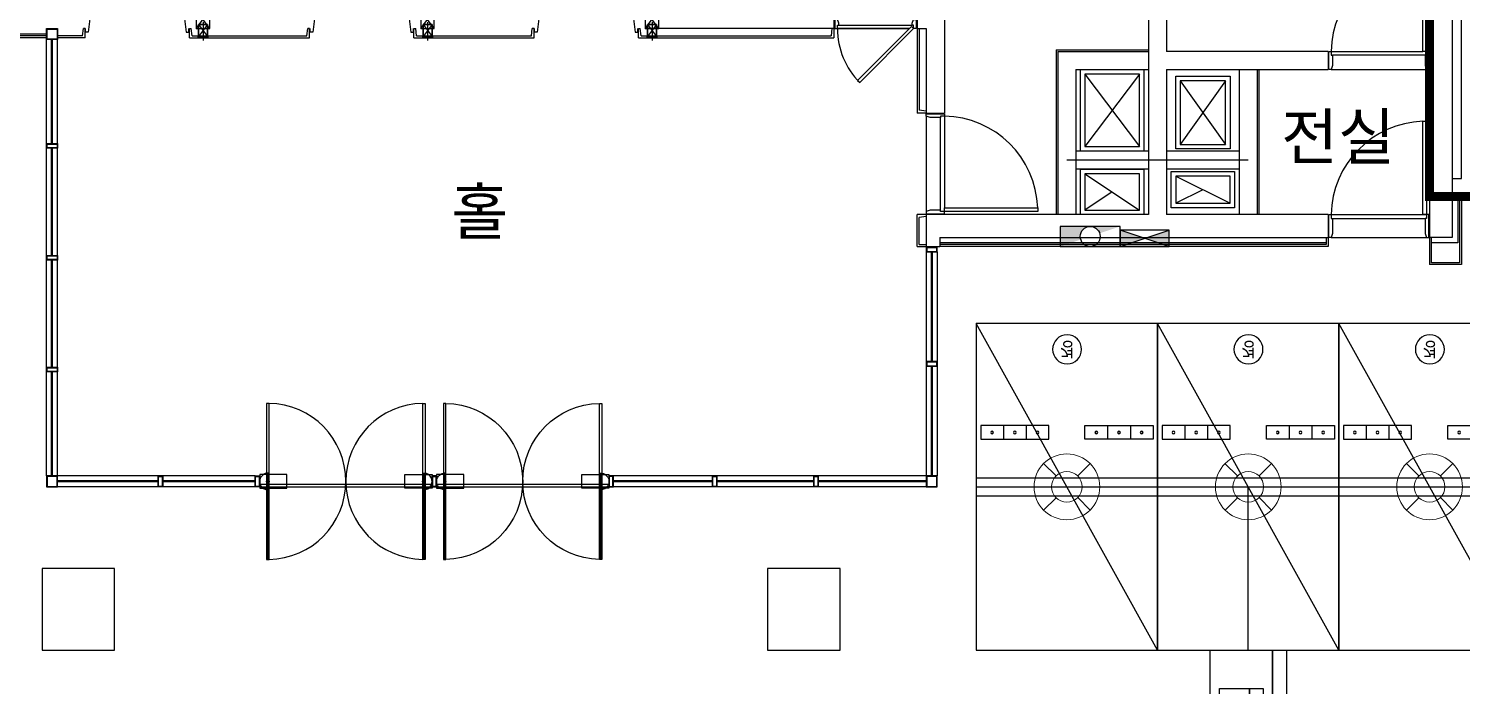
# Model space of a CAD drawing. Header units: millimetres. Extents: x -105683 to 94728, y -31127 to 151123.
# Drawn here: x 52327 to 68125, y -12793 to -5555 of the extents above; entities that cross this region are included whole.
import ezdxf
from ezdxf.enums import TextEntityAlignment as Align

# ---------------------------------------------------------------- set-up
doc = ezdxf.new("R2010")
doc.units = ezdxf.units.MM
doc.linetypes.add('AUDIT_D_080121100638-0', pattern=[0])
for name, color, linetype in [('DR SYM', 6, 'Continuous'), ('e-plan', 9, 'Continuous'), ('레이스웨이', 3, 'Continuous'), ('만공차등', 6, 'Continuous'), ('유도배선', 6, 'Continuous')]:
    doc.layers.add(name, color=color, linetype=linetype)
doc.layers.add('초음파센서', color=1, linetype='AUDIT_D_080121100638-0', lineweight=13)
doc.styles.add('USUN', font='malgun_0.ttf')
doc.styles.add('xr_plan$0$신화문자', font='malgun_0.ttf', dxfattribs={"width": 0.9})

# ---------------------------------------------------------------- blocks, each defined once
blk = doc.blocks.new('xr_plan$0$경형직각주차')
at = {"layer": 'e-plan', "linetype": 'Continuous'}
blk.add_line((2000, 3600), (0, 0), dxfattribs=at)
at = {"layer": 'e-plan'}
for p, q in [((0, 0), (0, 3600)), ((0, 3600), (2000, 3600)), ((2000, 3600), (2000, 0)), ((300.0000000102318, 1125.000000008026), (300.0000000102318, 1275.0000000113)), ((550.0000000156887, 1125.000000008026), (550.0000000156887, 1275.0000000113)), ((1450.000000041882, 1125.000000008026), (1450.000000041882, 1275.0000000113)), ((1700.000000047339, 1125.000000008026), (1700.000000047339, 1275.0000000113)), ((2000, 0), (0, 0))]:
    blk.add_line(p, q, dxfattribs=at)
for points in [[(800.0000000211458, 1275.0000000113), (800.0000000211458, 1125.000000008026), (50.00000000477485, 1125.000000008026), (50.00000000477485, 1275.0000000113)], [(1950.000000052796, 1125.000000008026), (1950.000000052796, 1275.0000000113), (1200.000000036425, 1275.0000000113), (1200.000000036425, 1125.000000008026)]]:
    blk.add_lwpolyline(points, close=True, dxfattribs=at)
for centre, radius in [((175.0000000075033, 1200.000000009663), 15.00000000032741), ((425.0000000129602, 1200.000000009663), 15.00000000032741), ((675.0000000184173, 1200.000000009663), 15.00000000032741), ((1325.000000039153, 1200.000000009663), 15.00000000032741), ((1575.00000004461, 1200.000000009663), 15.00000000032741), ((1825.000000050067, 1200.000000009663), 15.00000000032741), ((1002.743302494912, 284.6067593291877), 160)]:
    blk.add_circle(centre, radius, dxfattribs=at)
at = {"layer": 'e-plan', "style": 'xr_plan$0$신화문자', "width": 0.8}
blk.add_text('경', height=160, dxfattribs=at).set_placement((1002.743302494912, 284.6067593291877), align=Align.MIDDLE_CENTER)
blk = doc.blocks.new('xr_plan$0$점자블럭 없는타입')
at = {"layer": 'e-plan'}
for p, q in [((104798.8721704508, -634194.2971708117), (104820.0853738885, -634215.5103742447)), ((104798.8721704536, -634215.5103742474), (104820.0853738866, -634194.2971708098)), ((106540.8884744558, -634194.2971708117), (106519.6752710181, -634215.5103742447)), ((106540.8884744539, -634215.5103742474), (106519.6752710209, -634194.2971708098))]:
    blk.add_line(p, q, dxfattribs=at)
at = {"layer": 'e-plan', "ltscale": 0.05}
for points in [[(104822.9154930559, -634296.4018948836), (104822.9446861163, -633344.6076383253), (104796.0240973808, -633344.6076383281), (104796.028424246, -634296.4018962126)], [(106516.8451518507, -634296.4018948836), (106516.8111450195, -633344.6073880664), (106543.7317337549, -633344.6073880692), (106543.7322206606, -634296.4018962126)]]:
    blk.add_lwpolyline(points, close=True, dxfattribs=at)
at = {"layer": 'e-plan'}
for points in [[(104719.8803087461, -634129.9037263732), (104719.880308761, -634279.9037263732), (105019.880308761, -634279.9037263425), (105019.8803087461, -634129.9037263425), (104719.8803087461, -634129.9037263732)], [(106619.8803087535, -634129.9037262801), (106619.8803087535, -634279.9037262801), (106319.8803087535, -634279.903726281), (106319.8803087535, -634129.903726281), (106619.8803087535, -634129.9037262801)], [(104719.8803087535, -634264.9037263732), (104669.8803087535, -634264.9037263732), (104669.8803087535, -634144.9037263732), (104719.8803087535, -634144.9037263732), (104719.8803087535, -634264.9037263732)], [(106669.8803087535, -634264.9037263658), (106619.8803087535, -634264.9037263658), (106619.8803087535, -634144.9037263658), (106669.8803087535, -634144.9037263658), (106669.8803087535, -634264.9037263658)]]:
    blk.add_lwpolyline(points, dxfattribs=at)
for points in [[(104822.9956312391, -634115.2799528822), (104795.995584795, -634115.279952885), (104795.9994451492, -635065.1990469792), (104822.9994915933, -635065.1990469764)], [(104815.4956312391, -634115.2799528831), (104803.495584795, -634115.2799528841), (104803.4993920778, -635065.1990469783), (104815.499438521, -635065.1990469773)], [(106516.7650136684, -634115.2799528822), (106543.7650601125, -634115.279952885), (106543.7614104271, -635065.1990502902), (106516.761363983, -635065.1990502874)], [(106524.2650136684, -634115.2799528831), (106536.2650601116, -634115.2799528841), (106536.2614634995, -635065.1990502892), (106524.2614170554, -635065.1990502883)], [(104714.8803087535, -634259.9037263732), (104674.8803087535, -634259.9037263732), (104674.8803087535, -634149.9037263732), (104714.8803087535, -634149.9037263732)], [(106664.8803087535, -634259.9037263658), (106624.8803087535, -634259.9037263658), (106624.8803087535, -634149.9037263658), (106664.8803087535, -634149.9037263658)]]:
    blk.add_lwpolyline(points, close=True, dxfattribs=at)
for centre in [(104809.4787721696, -634204.9037725286), (106530.281872737, -634204.9037725286)]:
    blk.add_circle(centre, 15, dxfattribs=at)
at = {"layer": 'e-plan', "ltscale": 0.05}
for centre, start, end in [((104809.4787998113, -634204.9037724485), 270.9004057388485, 89.10324431223599), ((106530.2818450962, -634204.9037724485), 90.89707628565837, 269.0996082917799)]:
    blk.add_arc(centre, 860.4015158524852, start, end, dxfattribs=at)
at = {"layer": 'e-plan', "ltscale": 0.1}
for centre, start, end in [((104811.7992934321, -634205.8412782637), 99.87451256389451, 260.1211767146736), ((106527.9613514754, -634205.8412782637), 279.8788232853264, 80.12548743610549)]:
    blk.add_arc(centre, 91.92358695254272, start, end, dxfattribs=at)
blk = doc.blocks.new('xr_plan$0$Dor_900_45')
at = {"layer": 'e-plan'}
for p, q in [((854.9999999999997, 10.00000000000085), (45.00000000000028, 10.00000000000085)), ((75.72970377066866, 50.0000000000024), (870.0000000000007, 50.00000000004405)), ((29.99999999999971, -50), (870.0000000000003, -50))]:
    blk.add_line(p, q, dxfattribs=at)
for points in [[(29.99999999999971, 50), (52.86485188533304, 27.13514811466666), (646.8345480820302, 621.1048443113667), (623.9696961966982, 643.9696961966988), (29.99999999999971, 50)], [(0, 50), (29.99999999999971, 50), (29.99999999999971, 10.00000000000085), (45.00000000000028, 10.00000000000085), (45.00000000000028, -9.999999999999432), (29.99999999999971, -50), (0, -50), (0, 50)], [(900, 50), (870.0000000000003, 50), (870.0000000000003, 10.00000000000085), (854.9999999999997, 10.00000000000085), (854.9999999999997, -9.999999999999432), (870.0000000000003, -50), (900, -50), (900, 50)]]:
    blk.add_lwpolyline(points, dxfattribs=at)
blk.add_arc((30.00000000011624, 50.00000000004405), 839.9999999998845, 0, 44.99999999971182, dxfattribs=at)
blk = doc.blocks.new('xr_plan$0$ELEV-20P-SS')
at = {"layer": 'e-plan'}
for p, q in [((0, 910.0729887182824), (0, 1498.825328909792)), ((0, 1450.863825527485), (0, -1050)), ((-687.7525161947124, 1030), (-687.7525161947124, 1130)), ((-687.7525161947124, 1130), (-667.7525161947124, 1130)), ((-667.7525161947124, 1130), (-667.7525161947124, 1090)), ((600, 1190), (-599.5050323894247, 970)), ((-599.5050323894247, 1190), (600, 970)), ((-599.5050323894247, 1190), (-599.5050323894247, 970)), ((-100, 1190), (-599.5050323894247, 1190)), ((-100, 1190), (-100, 1215)), ((-100, 1215), (100, 1215)), ((100, 1215), (100, 1190)), ((600, 1190), (100, 1190)), ((600, 970), (600, 1190)), ((688.2474838052876, 1130), (668.2474838052876, 1130)), ((668.2474838052876, 1130), (668.2474838052876, 1090)), ((688.2474838052876, 1030), (688.2474838052876, 1130)), ((-858.0666077909991, 1080), (862.0985235199332, 1080)), ((-667.7525161947124, 1030), (-687.7525161947124, 1030)), ((-667.7525161947124, 1090), (-599.7525161947124, 1090)), ((-667.7525161947124, 1070), (-667.7525161947124, 1030)), ((-599.7525161947124, 1070), (-667.7525161947124, 1070)), ((-599.7525161947124, 1090), (-599.7525161947124, 1070)), ((-599.5050323894247, 970), (-100, 970)), ((-100, 970), (-100, 945)), ((100, 945), (100, 970)), ((100, 970), (600, 970)), ((668.2474838052876, 1090), (600.2474838052876, 1090)), ((600.2474838052876, 1090), (600.2474838052876, 1070)), ((600.2474838052876, 1070), (668.2474838052876, 1070)), ((668.2474838052876, 1070), (668.2474838052876, 1030)), ((668.2474838052876, 1030), (688.2474838052876, 1030)), ((-950, -910), (-950, 890)), ((-950, 890), (950, 890)), ((900, 850), (-900, 850)), ((-900, 850), (-900, -850)), ((-900, 850), (900, -850)), ((-900, -850), (900, 850)), ((-100, 945), (100, 945)), ((900, -850), (900, 850)), ((950, 890), (950, -910)), ((876.8299924083985, 346.8405233505182), (953.1700075916015, 346.8405233505182)), ((892.8490769062191, 456.8405233505182), (892.8490769062191, 206.8405233505182)), ((900, 456.8405233505182), (892.8490769062191, 456.8405233505182)), ((892.8490769062191, 456.8405233505182), (892.8490769062191, 243.193657330703)), ((900, 256.8405233505182), (900, 456.8405233505182)), ((930, 256.8405233505182), (900, 436.8405233505182)), ((900, 256.8405233505182), (930, 436.8405233505182)), ((892.8490769062191, 206.8405233505182), (900, 206.8405233505182)), ((900, 256.8405233505182), (900, 206.8405233505182)), ((-1165.130744140595, -105), (1122.12991936598, -105)), ((-1068, -155), (-1068, -55)), ((-1068, -55), (-1047, -55)), ((-1047, -155), (-1068, -155)), ((-1047, -55), (-1047, -95)), ((-1047, -95), (-979, -95)), ((-979, -115), (-1047, -115)), ((-1047, -115), (-1047, -155)), ((-979, -95), (-979, -115)), ((1047, -95), (979, -95)), ((979, -95), (979, -115)), ((979, -115), (1047, -115)), ((1068, -55), (1047, -55)), ((1047, -55), (1047, -95)), ((1047, -115), (1047, -155)), ((1047, -155), (1068, -155)), ((1068, -155), (1068, -55)), ((-950, -910), (-1070, -910)), ((-1070, -980), (-1070, -910)), ((-900, -850), (-500, -850)), ((-590, -842.8490769062191), (-810, -842.8490769062191)), ((-810, -842.8490769062191), (-810, -850)), ((-790, -850), (-810, -850)), ((-790, -850), (-610, -899.9985259999521)), ((-790, -899.9985259999521), (-610, -850)), ((-790, -850), (-590, -850)), ((-700, -826.8299924083985), (-700, -923.1685335915536)), ((-590, -850), (-590, -842.8490769062191)), ((-500, -910), (-530, -910)), ((-515, -915), (515, -915)), ((-515, -915), (-515, -950)), ((-500, -850), (-500, -910)), ((0, -915), (0, -950)), ((500, -850), (500, -910)), ((500, -850), (900, -850)), ((500, -910), (530, -910)), ((515, -915), (515, -950)), ((1070, -910), (950, -910)), ((1070, -910), (1070, -980)), ((1070, -980), (-1070, -980)), ((-1070, -1005), (1070, -1005)), ((-1070, -1060), (-1070, -1005)), ((-570, -1060), (-1070, -1060)), ((-570, -1060), (-500, -1060)), ((-569.9999999999709, -1147.321245982836), (-570, -1060)), ((-500, -1060), (-540, -1385)), ((-515, -950), (515, -950)), ((-515, -1015), (515, -1015)), ((-515, -1015), (-515, -1050)), ((-515, -1050), (515, -1050)), ((0, -1005), (0, -1050)), ((500, -1060), (540, -1385)), ((570, -1060), (500, -1060)), ((515, -1015), (515, -1050)), ((1070, -1060), (570, -1060)), ((570, -1145), (570, -1060)), ((1070, -1005), (1070, -1060)), ((800.0097059998661, -1345), (650, -1145.015275999904)), ((650, -1345), (800.0097059998661, -1145.015275999904)), ((688.0882700472139, -1195.015275999904), (763.4931135438383, -1195.015275999904)), ((-570, -1385), (-570, -1345)), ((-540, -1385), (-570, -1385)), ((540, -1385), (570, -1385)), ((570, -1385), (570, -1345)), ((775.6166690001264, -1299.878533229203), (675.6167170000263, -1430.701432228991)), ((675.6167170000263, -1299.878533229203), (775.6164660025388, -1430.701227914513)), ((725.6166015011258, -1271.719913071924), (725.6166015011258, -1473.978357071959))]:
    blk.add_line(p, q, dxfattribs=at)
for points in [[(-199.233535125386, 1125), (200.7664648797363, 1125), (200.7664648797363, 1035), (-199.233535125386, 1035)], [(930, 256.8405233505182), (930, 436.8405233505182), (900, 436.8405233505182), (900, 256.8405233505182)], [(-221.500412389636, -60), (178.4995876150206, -60), (178.4995876150206, -150), (-221.500412389636, -150)], [(-790, -899.9985259999521), (-610, -899.9985259999521), (-610, -850), (-790, -850)], [(650, -1345), (800.0097059998661, -1345), (800.0097059998661, -1145.015275999904), (650, -1145.015275999904)], [(775.6164659997448, -1430.702665229299), (675.6167170000263, -1430.701432228991), (675.6160010001622, -1299.878693229024), (775.6166690001264, -1299.878533229203)], [(675.6167170000263, -1430.701432228991), (775.6166690001264, -1430.701432228991), (775.6166690001264, -1299.878533229203), (675.6167170000263, -1299.878533229203)], [(782.8164670001715, -1430.701210229163), (668.4166399999522, -1430.701491229207), (668.4189379997551, -1444.99916300035), (782.8168270001188, -1445.000000000437)]]:
    blk.add_lwpolyline(points, close=True, dxfattribs=at)
blk = doc.blocks.new('Xref-지하1층')
at = {"layer": 'e-plan', "linetype": 'Continuous'}
h = blk.add_hatch(color=256, dxfattribs=at)
edge = h.paths.add_edge_path()
edge.add_line((67227.63466594656, 4170.000000000029), (67227.63466594656, 3950.000000000029))
edge.add_line((67227.63466594656, 3950.000000000029), (67453.279503161, 4025.214945738175))
edge.add_arc((67557.63466594656, 4060.000000000029), 110, 18.434948822920717, 198.4349488229226, ccw=False)
edge.add_line((67661.98982873213, 4094.785054261942), (67887.63466594656, 4170.000000000087))
edge.add_line((67887.63466594656, 4170.000000000029), (67227.63466594656, 4170.000000000029))
for p, q in [((71650.00000000003, 4700), (71650.00000000975, 14699.99999999907)), ((57625.00000000026, 6249.999999997439), (57625.00000000026, 6349.999999998137)), ((57625.00000000026, 6349.999999998137), (57644.9999999998, 6349.999999998137)), ((57655.00000000026, 6269.999999997672), (57645.00000000026, 6349.999999998137)), ((58920.00000000026, 6269.999999997672), (58930.00000000026, 6349.999999998137)), ((58950.00000000026, 6349.999999998137), (58930.00000000073, 6349.999999998137)), ((58950.00000000026, 6249.999999997439), (58950.00000000026, 6349.999999998137)), ((60100.00000000026, 6249.999999997439), (60100.00000000026, 6349.999999998137)), ((60100.00000000026, 6349.999999998137), (60119.9999999998, 6349.999999998137)), ((60130.00000000026, 6269.999999997672), (60120.00000000026, 6349.999999998137)), ((61395.00000000026, 6269.999999997672), (61405.00000000026, 6349.999999998137)), ((61425.00000000026, 6349.999999998137), (61405.00000000073, 6349.999999998137)), ((61425.00000000026, 6249.999999997439), (61425.00000000026, 6349.999999998137)), ((62575.00000000026, 6249.999999997439), (62575.00000000026, 6349.999999998137)), ((62575.00000000026, 6349.999999998137), (62594.9999999998, 6349.999999998137)), ((62605.00000000026, 6269.999999997672), (62595.00000000026, 6349.999999998137)), ((64709.9999999984, 6349.999999998254), (64699.99999999863, 6269.999999997963)), ((64729.9999999984, 6349.999999998254), (64729.9999999984, 6249.999999997963)), ((65649.9999999984, 6349.999999998254), (65649.9999999984, 6119.999999998254)), ((65650.00000001563, 6349.999999998254), (65650.00000001563, 5419.999999135442)), ((65669.9999999984, 6349.999999998254), (65669.9999999984, 6149.999999998254)), ((65670.00000001563, 6349.999999998254), (65670.00000001563, 5449.999999133317)), ((57625.00000000003, 6249.999999997672), (58950.00000000026, 6249.999999997846)), ((57655.00000000003, 6269.999999997672), (58920.00000000026, 6269.999999997846)), ((60100.00000000003, 6249.999999997672), (61425.00000000026, 6249.999999997846)), ((60130.00000000003, 6269.999999997672), (61395.00000000026, 6269.999999997846)), ((62575.00000000003, 6249.999999997672), (64729.9999999984, 6249.999999997963)), ((62605.00000000003, 6269.999999997672), (64699.99999999863, 6269.999999997963)), ((67182.00000000073, 6117.999999999884), (68200.00000000073, 6117.999999999884)), ((67182.00000000073, 6117.999999999884), (67182.00000000026, 4299.999999999884)), ((67199.99999993943, 6100.000000000116), (68199.99999993978, 6100.000000000116)), ((67199.99999993943, 6100.000000000116), (67199.99999993914, 4300.000000000116)), ((67399.99999993943, 5900.000000000116), (68199.99999993967, 5900.000000000116)), ((67399.99999993943, 5900.000000000116), (67399.99999993903, 4300)), ((65749.99999999817, 5419.999999135471), (65649.9999999984, 5419.999999135471)), ((65749.99999999817, 5439.999999135471), (65669.9999999984, 5449.999999135471)), ((69299.99999987756, 4900.000000000815), (67299.99999987768, 4900.000000000844)), ((68199.99999987791, 5000.000000000815), (67399.99999993926, 5000.000000000815)), ((69299.9999999385, 4900.000000000815), (68299.99999993903, 4900.000000000815)), ((69199.99999993903, 5000.000000000815), (68399.99999993938, 5000.000000000815)), ((68199.99999987791, 4800.000000000815), (67399.9999999392, 4800.000000000815)), ((69199.99999993903, 4800.000000000815), (68399.99999993938, 4800.000000000815)), ((71549.99999993903, 4700), (71650.00000000003, 4700)), ((71549.99999993903, 4499.999999999854), (71650.00000000009, 4499.999999999884)), ((71629.99999993903, 4499.999999999884), (71629.99999993903, 3770.000000000116)), ((71649.99999993903, 4499.999999999884), (71649.99999993903, 3750.000000000116)), ((65650.00000001557, 4049.999999999942), (65650.00000001563, 4299.999999999651)), ((65749.99999999817, 4299.999999999651), (65649.9999999984, 4299.999999999651)), ((65749.99999999817, 4279.999999999651), (65669.9999999984, 4269.999999999651)), ((65670.00000001551, 4069.999999999942), (65670.00000001563, 4269.999999999651)), ((67227.63466594656, 4170.000000000029), (67227.63466594656, 3950.000000000029)), ((67887.63466594656, 4170.000000000029), (67227.63466594656, 4170.000000000029)), ((67887.63466594656, 3950.000000000029), (67887.63466594656, 4170.000000000029)), ((67887.63466594656, 3950.000000000029), (68427.63466594656, 4130.000000000029)), ((68427.63466594656, 3950.000000000029), (67887.63466594656, 4130.000000000029)), ((67887.63466594656, 4130.000000000029), (67887.63466594656, 3950.000000000029)), ((68427.63466594656, 4130.000000000029), (67887.63466594656, 4130.000000000029)), ((68427.63466594656, 3950.000000000029), (68427.63466594656, 4130.000000000029)), ((70159.99999993897, 3990.000000000116), (65899.99999993722, 3990)), ((70159.99999993897, 3970.000000000087), (65899.99999993722, 3970)), ((70179.99999993897, 3950.000000000087), (65899.99999993722, 3950.000000000029)), ((67227.63466594656, 3950.000000000029), (67887.63466594656, 3950.000000000029)), ((67887.63466594656, 3950.000000000029), (68427.63466594656, 3950.000000000029)), ((70159.99999993897, 4049.999999999884), (70159.99999993897, 3970.000000000087)), ((70179.99999993897, 4049.999999999884), (70179.99999993897, 3950.000000000087)), ((71299.99999993903, 4050.000000000116), (71299.99999993903, 3750.000000000116)), ((71319.99999993903, 3770.000000000116), (71319.99999993903, 4050.000000000116)), ((71649.99999993903, 3750.000000000116), (71299.99999993903, 3750.000000000116)), ((71629.99999993903, 3770.000000000116), (71319.99999993903, 3770.000000000116))]:
    blk.add_line(p, q, dxfattribs=at)
at = {"layer": 'e-plan'}
for p, q in [((71549.99999993903, 11800.00000000012), (71549.99999993903, 4050.000000000116)), ((71299.99999993903, 11600.00000000012), (71299.99999993903, 4050.000000000116)), ((65949.99999993728, 9149.99999999965), (65950.00000002878, 5419.999999135471)), ((68199.99999993926, 9149.999999998254), (68199.99999993955, 4300.000000000116)), ((64729.9999999984, 6599.99999999837), (64729.9999999984, 6349.999999998254)), ((65649.9999999984, 6599.999999998487), (65649.9999999984, 6349.999999998254)), ((56445.00000000026, 6269.999999997672), (56455.00000000026, 6349.999999998137)), ((56475.00000000026, 6349.999999998137), (56455.00000000073, 6349.999999998137)), ((56475.00000000026, 6249.999999997439), (56475.00000000026, 6349.999999998137)), ((64729.9999999984, 6349.999999998254), (62649.99999993903, 6349.99999999837)), ((64769.9999999984, 6349.999999998254), (65564.27029622768, 6349.999999998254)), ((65649.9999999984, 6349.999999998254), (65749.99999999817, 6349.999999998254)), ((65749.99999993728, 6349.999999998254), (65750.00000002902, 5419.999999135471)), ((56049.99998819872, 6249.99999999837), (55549.99999993903, 6249.99999999837)), ((56049.99999138326, 6269.99999999837), (55569.99999993903, 6269.99999999837)), ((56049.9999945678, 6289.99999999837), (55589.99999993903, 6289.99999999837)), ((56049.99998501348, 1420.004165946506), (56050.00001200594, 6229.995835382375)), ((56104.00000000364, 5082.498960699129), (56104.00000470018, 6229.995834783709)), ((56116.00000000364, 5082.498960482946), (56116.00000470018, 6229.995834650646)), ((56445.00000000049, 6269.999999997672), (56169.99999138326, 6269.999999997672)), ((56475.00000000049, 6249.999999997672), (56169.99998819872, 6249.999999997672)), ((56169.99998501348, 1420.0041672769), (56170.00001200594, 6229.995834051981)), ((70179.99999993903, 6100.000000000116), (68399.99999993903, 6100.000000000116)), ((70179.99999993903, 6100.000000000116), (70179.99999993903, 5900.000000000116)), ((70214.99999995626, 6099.999999999942), (71224.99999995626, 6100.000000000146)), ((71249.99999995626, 6057.000000000146), (70229.99999995626, 6057.000000000146)), ((71299.99999993903, 6100.000000000146), (71299.99999993903, 5900.000000000146)), ((67499.99999987872, 5850.000000000815), (68099.99999987872, 5050.000000000815)), ((68099.99999987872, 5850.000000000815), (67499.99999987872, 5050.000000000815)), ((68399.99999993926, 5900.000000000116), (70179.99999993903, 5900.000000000116)), ((70214.99999995626, 5900.000000000146), (71264.99999995626, 5900.000000000146)), ((68549.99999993926, 5775.000000000815), (69049.99999993926, 5074.999999999884)), ((69049.99999993926, 5775.000000000815), (68549.99999993926, 5074.999999999884)), ((65750.00000002902, 5419.999999135471), (65950.00000002878, 5419.999999135471)), ((65750.00000547778, 5384.999999135471), (65750.00000547778, 4334.999999135471)), ((65950.00000547778, 5384.999999135471), (65950.00000547778, 4374.999999135471)), ((65907.00000547778, 4349.999999135471), (65907.00000547778, 5369.999999135471)), ((56103.99999495913, 3850.000001558452), (56103.99999979898, 5032.498960699129)), ((56115.99999495913, 3850.000001342269), (56115.99999979898, 5032.498960482946)), ((67499.99999987872, 4750.00000000064), (68099.99999987872, 4350.00000000064)), ((68499.99999993926, 4724.999999999884), (69099.99999993926, 4424.999999999884)), ((67799.99999987872, 4549.999999999709), (67499.99999987872, 4350.00000000064)), ((68799.99999993926, 4574.999999999884), (68499.99999993926, 4424.999999999884)), ((65649.9999999984, 3949.999999999418), (65649.9999999984, 4299.999999999418)), ((65649.9999999984, 3949.999999999651), (65649.9999999984, 4299.999999999651)), ((65669.9999999984, 3980.000000001281), (65669.9999999984, 4269.999999999418)), ((65669.9999999984, 3969.999999999651), (65669.9999999984, 4269.999999999651)), ((68199.99999993955, 4299.999999999942), (65749.99999993705, 4300)), ((65749.99999993705, 4299.999999999651), (65749.99999993722, 3950)), ((70179.99999993897, 4299.999999999884), (68399.99999993938, 4299.999999999942)), ((70179.99999993897, 4299.999999999884), (70179.99999993897, 4049.999999999884)), ((70214.99999993897, 4299.999999999913), (71264.99999993897, 4299.999999999913)), ((70214.9999999562, 4299.999999999913), (71264.9999999562, 4299.999999999913)), ((71299.99999993897, 4299.999999999913), (71299.99999993897, 4049.999999999913)), ((70229.99999993897, 4256.999999999913), (71249.99999993897, 4256.999999999913)), ((70229.9999999562, 4256.999999999913), (71249.9999999562, 4256.999999999913)), ((65649.9999999984, 3949.999999999651), (65749.99999993716, 3949.999999999651)), ((65669.9999999984, 3969.999999999651), (65749.99999992645, 3969.99999999968)), ((65749.99999993722, 3950), (65899.99999993722, 3950)), ((65899.99999993716, 4050), (70179.99999993897, 4049.999999999884)), ((65899.99999993716, 4050), (65899.99999993722, 3950)), ((70214.9999999562, 4049.999999999913), (71264.9999999562, 4049.999999999913)), ((71549.99999993903, 4050.000000000116), (71299.99999993903, 4050.000000000116)), ((56103.99998991468, 2617.501042534481), (56103.99999475453, 3800.000001558452)), ((56115.99998991468, 2617.501042318298), (56115.99999475453, 3800.000001342269)), ((65749.9999998881, 3889.999998635234), (65749.9999998881, 1419.999999999476)), ((65803.9999998881, 3889.999999921391), (65804.00000064683, 2679.999999916006)), ((65815.9999998881, 3889.999999921391), (65816.00000064683, 2680.000000049069)), ((65869.9999998881, 3889.999999965628), (65869.9999998881, 1419.999999999476)), ((56103.99998501348, 1420.004165990744), (56103.99998971008, 2567.501042534481)), ((56115.99998501348, 1420.004165990744), (56115.99998971008, 2567.501042318298)), ((65804.00000064683, 2629.999999916006), (65803.9999998881, 1419.999999999476)), ((65816.00000064683, 2630.000000049069), (65815.9999998881, 1419.999999999476)), ((58350.0000008317, 1420.000000000116), (56169.99998501348, 1420.004167276929)), ((57279.99999944292, 1366.002088957553), (56169.99998471039, 1366.004210827319)), ((57279.99999922674, 1354.002088958019), (56169.9999846431, 1354.004210828309)), ((58349.99999866963, 1300.000043551554), (56169.99998434013, 1300.004210828367)), ((58349.99999933506, 1366.000043551554), (57329.99999944292, 1366.001993377839)), ((58349.99999933506, 1354.000043551554), (57329.99999922674, 1354.001993378304)), ((58400.00000013926, 1330.00004299928), (60299.99999983379, 1330.00004299928)), ((58400.00000013926, 1300.000042997417), (60299.99999950131, 1300.000042997417)), ((60349.99999950131, 1330.000021632877), (62249.99999983379, 1330.000021632877)), ((60349.99999950131, 1300.000021630083), (62249.99999950131, 1300.000021630083)), ((65750.00000310331, 1420.000001108216), (62300.0000008317, 1420.000000000116)), ((63391.66666624762, 1365.999999999942), (62300.00000078746, 1366.000000000116)), ((63391.66666603138, 1353.999999999942), (62300.00000078746, 1354.000000000116)), ((65750.00000177292, 1300.000001108216), (62299.99999950131, 1300.000000000116)), ((64508.33333263654, 1365.999999999738), (63441.66666624762, 1365.999999999913)), ((64508.33333242036, 1353.999999999738), (63441.66666603138, 1353.999999999913)), ((65750.00000305907, 1366.000001108216), (64558.33333263654, 1365.999999999738)), ((65750.00000305907, 1354.000001108216), (64558.33333242036, 1353.999999999738))]:
    blk.add_line(p, q, dxfattribs=at)
for points in [[(70749.99999993903, 11600.00000000012), (68399.99999993903, 11600.00000000012), (68399.99999993926, 6100.000000000116)], [(68399.99999993932, 5900.000000000116), (68399.99999993938, 4300.000000000116)]]:
    blk.add_lwpolyline(points, dxfattribs=at)
for points in [[(71264.99999993903, 6100.000000000146), (71224.99999993903, 6100.000000000146), (71224.99999993903, 7129.223007904657), (71264.99999993903, 7129.223007904657)], [(56049.99998501348, 6229.995835382375), (56050.00000412148, 6350.000001328764), (56170.00000412148, 6349.99999999837), (56169.99998501348, 6229.995834051981)], [(56054.99998451429, 6234.995836657356), (56055.0000040656, 6345.000002603745), (56165.0000040656, 6345.000001384644), (56164.99998451429, 6234.995835438254)], [(70189.99999993903, 6100.000000000146), (70214.99999993903, 6100.000000000146), (70214.99999993903, 6057.000000000146), (70229.99999993903, 6057.000000000146), (70229.99999993903, 5943.000000000146), (70214.99999993903, 5900.000000000146), (70189.99999993903, 5900.000000000146)], [(71289.99999993903, 6100.000000000146), (71264.99999993903, 6100.000000000146), (71264.99999993903, 6057.000000000146), (71249.99999993903, 6057.000000000146), (71249.99999993903, 5943.000000000146), (71264.99999993903, 5900.000000000146), (71289.99999993903, 5900.000000000146)], [(67449.99999987872, 5900.000000001746), (68149.99999987872, 5900.000000001746), (68149.99999987872, 5000.000000000815), (67449.99999987872, 5000.000000000815)], [(67499.99999987872, 5050.000000000815), (68099.99999987872, 5050.000000000815), (68099.99999987872, 5850.000000000815), (67499.99999987872, 5850.000000000815)], [(68499.99999993926, 5824.999999999884), (69099.99999993926, 5824.999999999884), (69099.99999993926, 5024.999999999884), (68499.99999993926, 5024.999999999884)], [(68549.99999993926, 5074.999999999884), (69049.99999993926, 5074.999999999884), (69049.99999993926, 5775.000000000815), (68549.99999993926, 5775.000000000815)], [(65950.00000546055, 5409.999999135471), (65950.00000546055, 5384.999999135471), (65907.00000546055, 5384.999999135471), (65907.00000546055, 5369.999999135471), (65793.00000546055, 5369.999999135471), (65750.00000546055, 5384.999999135471), (65750.00000546055, 5409.999999135471)], [(71264.99999993897, 4299.999999999913), (71224.99999993897, 4299.999999999913), (71224.99999993897, 5329.223007904424), (71264.99999993897, 5329.223007904424)], [(56050.00004549514, 5032.49896167207), (56050.00004549514, 5082.49896167207), (56170.0000019437, 5082.498959510005), (56170.0000019437, 5032.498959510005)], [(56055.00000144544, 5037.498960784986), (56055.00000188875, 5077.498960784986), (56165.00000188875, 5077.498959564953), (56165.00000144544, 5037.498959564953)], [(67449.99999987872, 4800.00000000064), (68149.99999987872, 4800.00000000064), (68149.99999987872, 4299.999999999709), (67449.99999987872, 4299.999999999709)], [(67499.99999987872, 4350.00000000064), (68099.99999987872, 4350.00000000064), (68099.99999987872, 4750.00000000064), (67499.99999987872, 4750.00000000064)], [(68449.99999993926, 4775.000000000815), (69149.99999993926, 4775.000000000815), (69149.99999993926, 4375.000000000815), (68449.99999993926, 4375.000000000815)], [(68499.99999993926, 4424.999999999884), (69099.99999993926, 4424.999999999884), (69099.99999993926, 4724.999999999884), (68499.99999993926, 4724.999999999884)], [(65950.00000546055, 4309.999999135471), (65950.00000546055, 4334.999999135471), (65907.00000546055, 4334.999999135471), (65907.00000546055, 4349.999999135471), (65793.00000546055, 4349.999999135471), (65750.00000546055, 4334.999999135471), (65750.00000546055, 4309.999999135471)], [(65950.00000546055, 4334.999999135471), (65950.00000546055, 4374.999999135471), (66979.22301336503, 4374.999999135471), (66979.22301336503, 4334.999999135471)], [(70189.99999993897, 4299.999999999913), (70214.99999993897, 4299.999999999913), (70214.99999993897, 4256.999999999913), (70229.99999993897, 4256.999999999913), (70229.99999993897, 4092.999999999913), (70214.99999993897, 4049.999999999913), (70189.99999993897, 4049.999999999913)], [(71289.99999993897, 4299.999999999913), (71264.99999993897, 4299.999999999913), (71264.99999993897, 4256.999999999913), (71249.99999993897, 4256.999999999913), (71249.99999993897, 4092.999999999913), (71264.99999993897, 4049.999999999913), (71289.99999993897, 4049.999999999913)], [(56049.99999864996, 3800.000002531393), (56049.99999864996, 3850.000002531393), (56169.99995509852, 3850.000000369328), (56169.99995509852, 3800.000000369328)], [(56054.99995460027, 3805.000001644308), (56054.99995504358, 3845.000001644308), (56164.99995504358, 3845.000000424276), (56164.99995460027, 3805.000000424276)], [(65869.9999998881, 3889.999999965628), (65869.9999998881, 3939.999999965628), (65749.9999998881, 3939.999998635234), (65749.9999998881, 3889.999998635234)], [(65865.00000038728, 3895.000001240609), (65864.99999994398, 3935.000001240609), (65754.99999994398, 3935.000000021508), (65755.00000038728, 3895.000000021508)], [(56049.99999173349, 2567.501043507422), (56049.99999173349, 2617.501043507422), (56169.99994818206, 2617.501041345356), (56169.99994818206, 2567.501041345356)], [(56054.9999476838, 2572.501042620337), (56054.99994812711, 2612.501042620337), (56164.99994812711, 2612.501041400305), (56164.9999476838, 2572.501041400305)], [(65869.9999998881, 2630.000000647735), (65869.9999998881, 2680.000000647735), (65749.9999998881, 2679.999999317341), (65749.9999998881, 2629.999999317341)], [(65865.00000038728, 2635.000001922715), (65864.99999994398, 2675.000001922715), (65754.99999994398, 2675.000000703614), (65755.00000038728, 2635.000000703614)], [(56049.99998501348, 1420.004165946506), (56050.00000412148, 1300.000000000116), (56170.00000412148, 1300.000001330511), (56169.99998501348, 1420.0041672769)], [(56054.99998451429, 1415.004164671525), (56055.0000040656, 1304.999998725136), (56165.0000040656, 1304.999999944237), (56164.99998451429, 1415.004165890627)], [(57280.00000041586, 1420.003995233244), (57330.00000041586, 1420.003995233244), (57329.9999982538, 1300.004038784682), (57279.9999982538, 1300.004038784682)], [(57284.99999952878, 1415.00403928294), (57324.99999952878, 1415.00403883963), (57324.99999830875, 1305.00403883963), (57284.99999830875, 1305.00403928294)], [(63391.66666722062, 1420.003995233244), (63441.66666722062, 1420.003995233244), (63441.66666505855, 1300.004038784682), (63391.66666505855, 1300.004038784682)], [(63396.66666633353, 1415.00403928294), (63436.66666633353, 1415.00403883963), (63436.6666651135, 1305.00403883963), (63396.6666651135, 1305.00403928294)], [(64508.33333360948, 1419.999999999738), (64558.33333360948, 1419.999999999738), (64558.33333144741, 1300.000043551176), (64508.33333144741, 1300.000043551176)], [(64513.3333327224, 1415.000044049433), (64553.3333327224, 1415.000043606124), (64553.33333150236, 1305.000043606124), (64513.33333150236, 1305.000044049433)], [(65750.00000177292, 1299.999999999476), (65870.00000121849, 1299.999999999476), (65869.9999998881, 1419.999999999476), (65750.00000044252, 1419.999999999476)], [(65755.0000030479, 1304.999999500287), (65865.00000249347, 1304.999999943597), (65865.00000127437, 1414.999999943597), (65755.0000018288, 1414.999999500287)], [(56000.00000000003, -500.0000000001164), (56800.00000000003, -500.0000000001164), (56800.00000000003, 399.9999999998836), (56000.00000000003, 399.9999999998836)], [(64000.00000000003, -500.0000000001164), (64800.00000000003, -500.0000000001164), (64800.00000000003, 399.9999999998836), (64000.00000000003, 399.9999999998836)]]:
    blk.add_lwpolyline(points, close=True, dxfattribs=at)
at = {"layer": 'e-plan', "linetype": 'Continuous'}
for points in [[(69199.99999993903, 5900.000000000116), (69199.99999993903, 4300.000000000116)], [(69399.99999993903, 5900.000000000116), (69399.99999993903, 4300.000000000116)], [(69418.00000000026, 5899.999999999884), (69418.00000000026, 4299.999999999884)], [(71609.99999993903, 4499.999999999884), (71609.99999993903, 3990.000000000116), (71319.99999993903, 3990.000000000116)]]:
    blk.add_lwpolyline(points, dxfattribs=at)
blk.add_circle((67557.63466594656, 4060.000000000029), 110, dxfattribs=at)
at = {"layer": 'e-plan'}
for centre, start, end in [((71262.23473294321, 6082.504199579882), 92.03731301660642, 179.0428676179018), ((65932.50420504026, 4337.76526613129), 2.037313014951072, 89.04286761790704), ((71262.23473294315, 4282.504199579649), 92.03731301660642, 179.0428676179018)]:
    blk.add_arc(centre, 1047.380871050568, start, end, dxfattribs=at)
at = {"layer": 'e-plan', "linetype": 'Continuous'}
blk.add_solid([(68427.63466594656, 3950.000000000029), (68427.63466594656, 4130.000000000029), (67887.63466594656, 4130.000000000029), (67887.63466594656, 3950.000000000029)], dxfattribs=at)
at = {"layer": 'e-plan'}
for p in [(57049.99999993903, 7694.99999999837), (59524.99999993903, 7694.99999999837), (61999.99999993903, 7694.99999999837)]:
    blk.add_blockref('xr_plan$0$ELEV-20P-SS', p, dxfattribs=at)
at = {"layer": 'e-plan', "linetype": 'Continuous', "rotation": 180}
blk.add_blockref('xr_plan$0$Dor_900_45', (65639.9999999984, 6399.999999998254), dxfattribs=at)
at = {"layer": 'e-plan', "linetype": 'Continuous', "xscale": -1, "rotation": 180}
for p in [(66300.00000000003, 3100), (68300.00000000003, 3100), (70300.00000000003, 3100)]:
    blk.add_blockref('xr_plan$0$경형직각주차', p, dxfattribs=at)
at = {"layer": 'e-plan', "ltscale": 5, "rotation": 359.9999993646723}
blk.add_blockref('xr_plan$0$점자블럭 없는타입', (-46319.87327616752, 635564.904887012), dxfattribs=at)
at = {"layer": 'e-plan', "ltscale": 5, "xscale": -1, "rotation": 359.9999993646722}
blk.add_blockref('xr_plan$0$점자블럭 없는타입', (166969.8873421713, 635564.9025221842), dxfattribs=at)
at = {"layer": 'e-plan', "style": 'USUN'}
for s, p in [('전실', (70290.49800126671, 5160.022053817753)), ('홀', (60826.80470527781, 4331.995013081352))]:
    blk.add_text(s, height=500, dxfattribs=at).set_placement(p, align=Align.MIDDLE_CENTER)
blk = doc.blocks.new('센서')
at = {"layer": '초음파센서'}
for p, q in [((-256.1917501480202, 255.872396394494), (-119.5570773269283, 119.4077249351831)), ((119.4048484532395, 119.5564764195151), (255.8695194955799, 256.1911495039822)), ((-255.8729968793341, -256.188874524436), (-119.4083258403116, -119.5542014399543)), ((119.5535999427084, -119.4054499556369), (256.1882727624034, -255.8701214149478))]:
    blk.add_line(p, q, dxfattribs=at)
for major_axis, ratio, start_param, end_param in [((-6.1103e-12, 362.0820671227044), 0.999999997505104, 2.801804347482335, 9.08498965466192), ((-0.3386371830511741, 168.9712919898011), 0.999999997519907, 2.862310370331366, 9.145495677510953)]:
    blk.add_ellipse((-0.001738692924845964, 0.001137489773100242), major_axis=major_axis, ratio=ratio, start_param=start_param, end_param=end_param, dxfattribs=at)
blk = doc.blocks.new('만공차등')
at = {"layer": '만공차등', "color": 2}
for p, q in [((256.2185382738709, 772.8010282704608), (1281.100729055703, 772.8010280201212)), ((256.2185383155941, 85.86725710276512), (256.2185383155941, 772.8010282704608)), ((1281.100729139149, 646.829827308096), (256.2185382738709, 646.8298275569452)), ((256.2185383155941, 646.8298275569452), (1281.100729097426, 646.829827308096)), ((1281.100729055703, 772.8010280201212), (1281.100729055703, 85.86725685242563)), ((602.031856457889, 441.6744232246652), (723.9221712127327, 441.6744232246652)), ((602.031856457889, 436.4904232243076), (723.9221712127327, 436.4904232243076)), ((817.0652129247784, 441.6744232246652), (935.2874125763774, 441.6744232246652)), ((817.1001742288469, 436.4904232243076), (935.2049708619713, 436.4904232243076)), ((1281.100729183853, 85.86725685391573), (256.2185383155941, 85.86725710276512))]:
    blk.add_line(p, q, dxfattribs=at)
for points in [[(602.031856457889, 562.7124996656552), (602.031856457889, 562.7124996656552), (803.7536301061511, 562.7124996656552), (803.7536301061511, 562.7124996656552)], [(602.031856457889, 441.6744232246652), (602.031856457889, 509.1963368171826), (602.031856457889, 562.7124996656552), (602.031856457889, 562.7124996656552)], [(803.7536301061511, 562.7124996656552), (847.6877215787767, 562.7124996656552), (880.5936417147517, 552.2647584015502), (902.4713905140757, 531.3692758718505)], [(602.031856457889, 169.9845844337716), (602.031856457889, 169.9845844337716), (602.031856457889, 321.6594377497211), (602.031856457889, 436.4904232243076)], [(758.4800846263765, 482.8810407707466), (758.4800846263765, 482.8810407707466), (723.9221712127327, 482.8810407707466), (723.9221712127327, 482.8810407707466)], [(723.9221712127327, 482.8810407707466), (723.9221712127327, 482.8810407707466), (723.9221712127327, 462.6767240667716), (723.9221712127327, 441.6744232246652)], [(723.9221712127327, 436.4904232243076), (723.9221712127327, 415.4870259771124), (723.9221712127327, 395.2807486290112), (723.9221712127327, 395.2807486290112)], [(723.9221712127327, 395.2807486290112), (723.9221712127327, 395.2807486290112), (753.6580501928923, 395.2807486290112), (753.6580501928923, 395.2807486290112)], [(753.6580501928923, 395.2807486290112), (777.0538468733431, 395.2807486290112), (793.4844827100633, 399.3437591219321), (802.9499577000737, 407.4697801047936)], [(804.8251933142542, 470.0222822928799), (796.6098753944037, 478.5947879457847), (781.1615058347583, 482.8810407707466), (758.4800846263765, 482.8810407707466)], [(802.9499577000737, 407.4697801047936), (811.8650966987013, 415.1233428293838), (816.5818355426192, 424.796890536882), (817.1001742288469, 436.4904232243076)], [(817.0652129247784, 441.6744232246652), (816.4464652046561, 452.7038494760168), (812.3664586707947, 462.1531358310952), (804.8251933142542, 470.0222822928799)], [(935.2049708619713, 436.4904232243076), (934.1114401951432, 399.5476529339328), (922.2179804757236, 370.4520221063867), (899.5245917007327, 349.2035307446495)], [(790.3590900227427, 315.7171805361286), (790.3590900227427, 315.7171805361286), (723.9221712127327, 315.7171805361286), (723.9221712127327, 315.7171805361286)], [(723.9221712127327, 315.7171805361286), (723.9221712127327, 315.7171805361286), (723.9221712127327, 169.9845844337716), (723.9221712127327, 169.9845844337716)], [(899.5245917007327, 349.2035307446495), (875.6823103532195, 326.8792972723022), (839.2938097938893, 315.7171805361286), (790.3590900227427, 315.7171805361286)], [(723.9221712127327, 169.9845844337716), (723.9221712127327, 169.9845844337716), (602.031856457889, 169.9845844337716), (602.031856457889, 169.9845844337716)]]:
    blk.add_open_spline(points, degree=3, dxfattribs=at)
blk.add_open_spline([(902.4713905140757, 531.3692758718505), (924.3491393193602, 510.4737933421508), (935.2880137220025, 480.7379143590106), (935.2880137220025, 442.1616389194503), (935.2880137220025, 441.9990880915897), (935.2878133371472, 441.8366828614843), (935.2874125763774, 441.6744232246652)], degree=3, knots=[0.498977130304911, 0.498977130304911, 0.498977130304911, 0.498977130304911, 0.997954260609822, 0.997954260609822, 0.997954260609822, 1, 1, 1, 1], dxfattribs=at)

msp = doc.modelspace()

# ---------------------------------------------------------------- linework, layer by layer
at = {"layer": 'DR SYM', "ltscale": 3, "const_width": 100}
for points in [[(67774.99974321513, 3095.000053532305), (75774.99974321519, 3095.00005353149), (75774.99974321519, -7404.999946467695), (67774.99974321513, -7404.99994646688)], [(67774.99999999983, 3094.99999995355), (75774.99999999988, 3094.999999952735), (75774.99999999988, -7405.00000004645), (67774.99999999983, -7405.000000045635)]]:
    msp.add_lwpolyline(points, close=True, dxfattribs=at)
at = {"layer": '레이스웨이'}
for points in [[(62774.99999999983, -10505.00000000923), (79074.99999999985, -10505.00000000923)], [(62774.99999999983, -10705.00000000923), (79074.99999999985, -10705.00000000923)]]:
    msp.add_lwpolyline(points, dxfattribs=at)
at = {"layer": '만공차등', "color": 4, "linetype": 'Continuous', "ltscale": 2}
msp.add_lwpolyline([(65774.99999999983, -12405.00000004645), (65774.99999999919, -10605.00000000923)], dxfattribs=at)
at = {"layer": '유도배선'}
msp.add_lwpolyline([(62774.99999999983, -10605.00000000923), (79074.99999999985, -10605.00000000923)], dxfattribs=at)

# ---------------------------------------------------------------- block references
at = {"layer": 'e-plan'}
msp.add_blockref('Xref-지하1층', (-3525.000000000233, -11905.00000004668), dxfattribs=at)
at = {"layer": '만공차등', "xscale": 1.226069819647817, "yscale": 1.226069819647817, "zscale": 1.226069819647817, "rotation": 270}
msp.add_blockref('만공차등', (65248.60636541323, -12090.85818298336), dxfattribs=at)
at = {"layer": '초음파센서'}
for p in [(63775.00173869278, -10605.001137499), (65775.00173869278, -10605.001137499), (67775.00173869278, -10605.001137499)]:
    msp.add_blockref('센서', p, dxfattribs=at)

doc.saveas('drawing.dxf')
